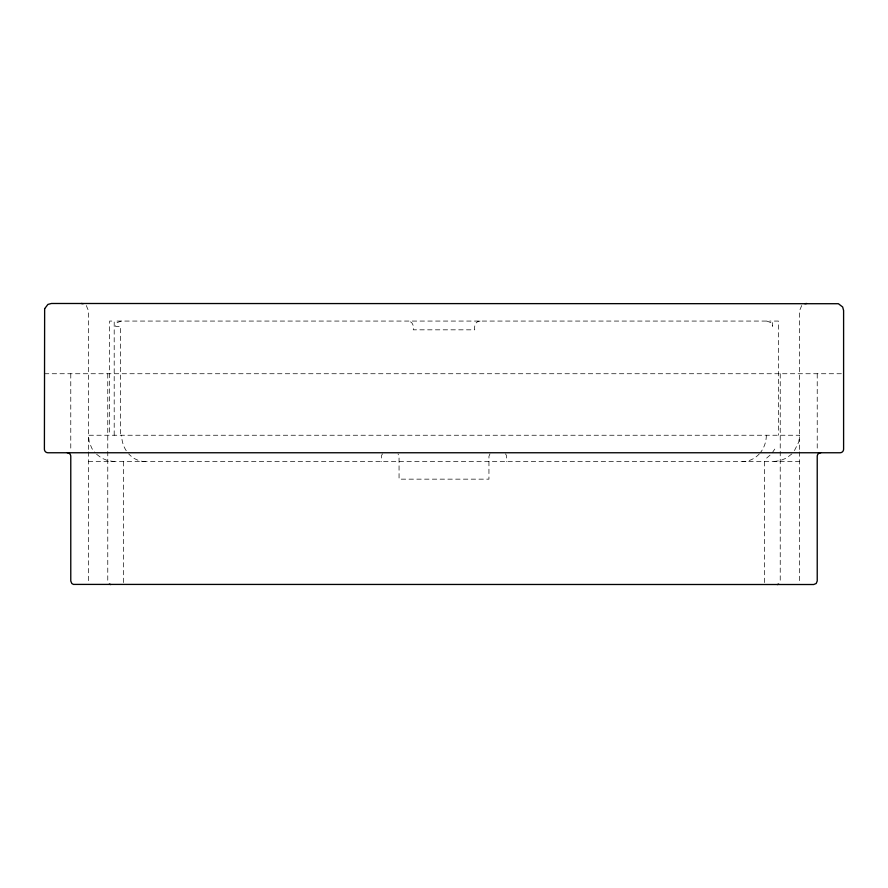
<?xml version="1.0" encoding="UTF-8"?>
<svg xmlns="http://www.w3.org/2000/svg" width="888" height="888" viewBox="0 0 888 888"><rect width="100%" height="100%" fill="white"/><g stroke="black" fill="none" stroke-linecap="round" stroke-linejoin="round"><path stroke-width="0.67" stroke-dasharray="4.44 3.33" d="M772.271 452.78L775.235 448.418M382.506 453.835L381.596 455.411L381.485 461.594M489.976 453.835L488.944 456.321L488.944 479.154L399.056 479.154L399.056 456.321L398.024 453.835M801.709 305.539L799.644 310.511L799.644 450.494M794.438 450.605L798.745 442.058L799.644 435.242L88.356 435.242L89.255 442.058L91.886 448.418L95.238 452.78M766.688 458.064L771.528 453.868M791.918 453.868L786.457 458.064L780.097 460.694L773.27 461.594M480.053 321.068C475.557 321.012 473.915 326.107 474.736 329.825L413.264 329.825C414.086 326.107 412.443 321.012 407.947 321.068M121.223 321.068L117.127 322.61L115.44 326.34L120.468 326.34L120.468 435.242M117.027 321.068L770.973 321.068M44.4 373.737L843.6 373.737M88.356 461.594L799.644 461.594M766.777 321.068L770.873 322.61L772.56 326.34L772.56 321.068L778.365 321.068L778.365 435.242M114.73 461.594L107.903 460.694L101.543 458.064L96.082 453.868M505.494 453.835L506.404 455.411L506.515 461.594M86.291 305.539L88.356 310.511L88.356 450.494M817.226 373.737L817.226 449.983M799.644 451.881L799.644 583.139M780.23 373.737L780.23 581.007A3.508 3.119 -90 0 1 779.819 582.761M764.657 461.594L764.657 583.139M123.343 461.594L123.343 583.139M114.197 435.242L114.197 321.068L109.635 321.068L109.635 435.242M107.77 373.737L107.77 581.007A3.508 3.119 90 0 0 108.181 582.761M88.356 451.881L88.356 583.139M70.774 373.737L70.774 449.983M766.333 435.242A26.363 23.887 90 0 1 760.184 452.88M759.329 453.868A26.363 23.887 90 0 1 742.424 461.582M145.577 461.582A26.363 23.887 -90 0 1 128.671 453.868M126.24 450.727A26.363 23.887 -90 0 1 121.667 435.242"/><path stroke-width="1.33" d="M804.861 303.718L806.681 303.485M81.319 303.485L83.139 303.718M820.745 452.758A3.519 3.519 0 0 0 817.226 456.277L817.226 581.007L816.194 583.494L813.708 584.515L73.382 584.404L71.806 583.494L70.774 581.007L70.774 456.277A3.519 3.519 0 0 0 67.255 452.758M110.878 584.515A3.508 3.119 90 0 1 109.324 584.049M778.676 584.049A3.508 3.119 -90 0 1 777.122 584.515M44.644 308.691L44.4 449.25A3.519 3.519 0 0 0 47.919 452.758L840.081 452.758A3.519 3.519 0 0 0 843.6 449.25L843.6 310.511L842.657 306.993L838.383 303.718L51.437 303.485L47.919 304.418L44.644 308.691"/></g></svg>
